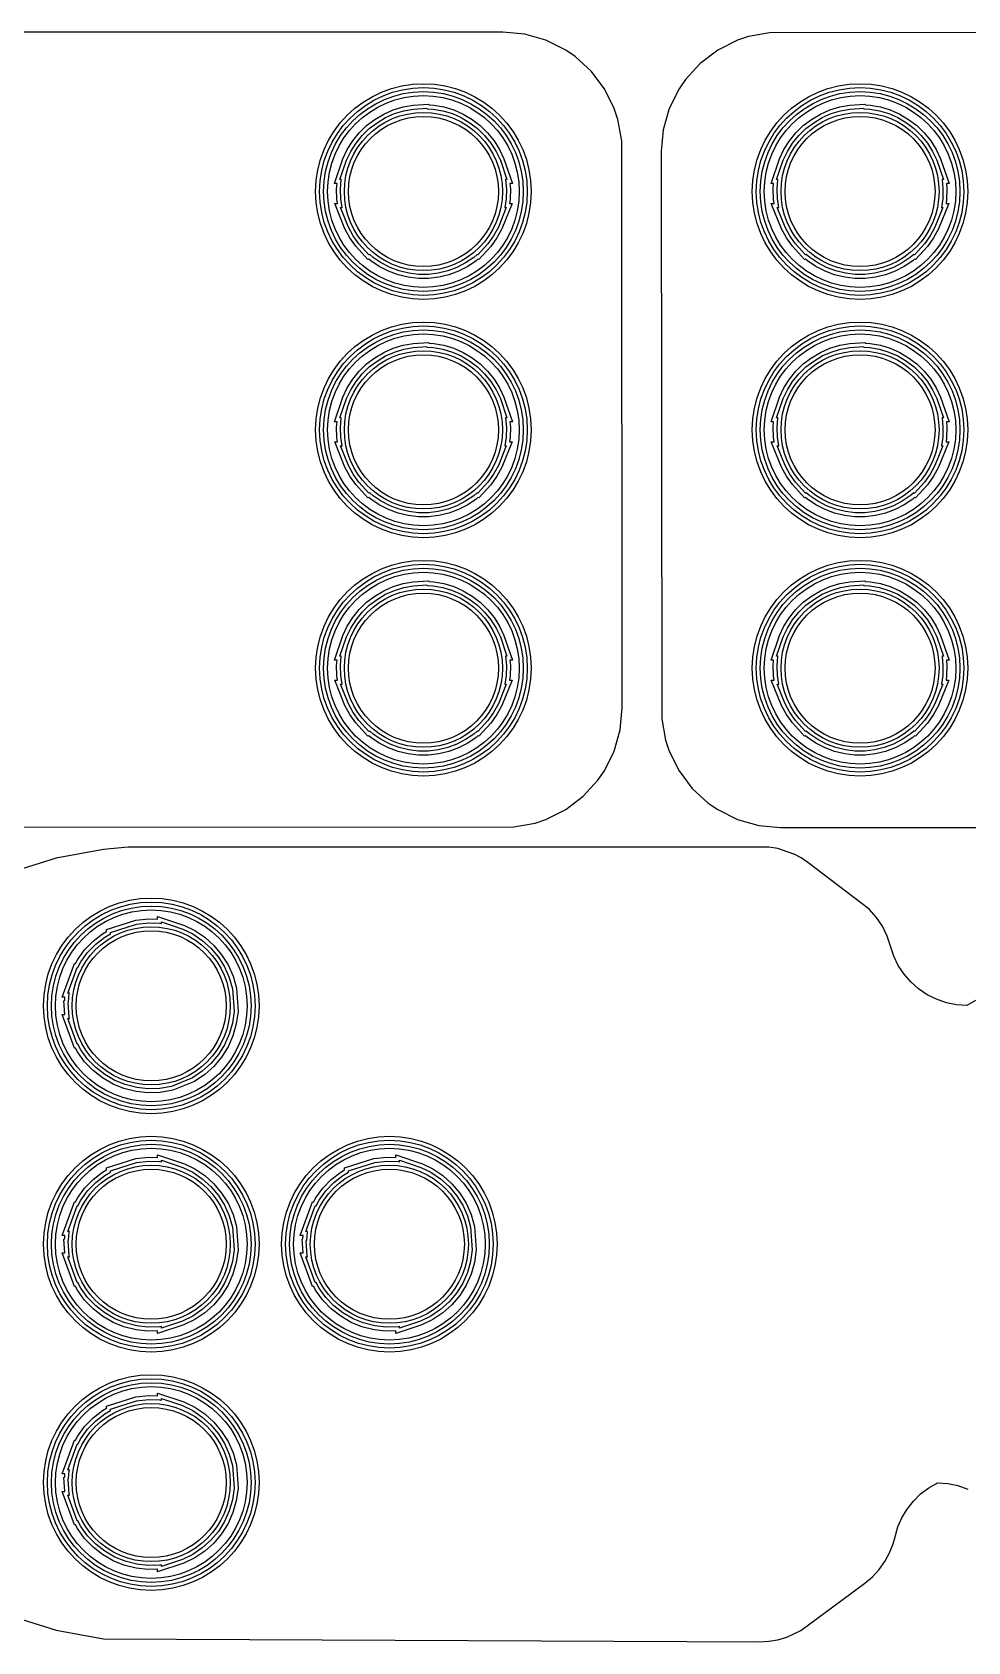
# Model space of a CAD drawing. Header units: millimetres. Extents: x -214 to 214, y -114 to 114.
# Drawn here: x 20.71 to 44.29, y 51.99 to 92.51 of the extents above; entities that cross this region are included whole.
import ezdxf

# ---------------------------------------------------------------- set-up
doc = ezdxf.new("R2010")
doc.units = ezdxf.units.MM
doc.layers.add('1', color=7, linetype='CONTINUOUS')

msp = doc.modelspace()

# ---------------------------------------------------------------- linework, layer by layer
at = {"layer": '1', "color": 0}
for p, q in [((32.573, 92.51), (-27.704, 92.497)), ((33.126, 92.458), (32.573, 92.51)), ((33.66, 92.306), (33.126, 92.458)), ((38.76, 92.398), (38.486, 92.306)), ((39.295, 92.497), (38.76, 92.398)), ((99.573, 92.51), (39.295, 92.497)), ((34.157, 92.058), (33.66, 92.306)), ((34.395, 91.896), (34.157, 92.058)), ((37.988, 92.059), (37.545, 91.725)), ((38.486, 92.306), (37.988, 92.059)), ((34.798, 91.527), (34.395, 91.896)), ((37.545, 91.725), (37.176, 91.322)), ((35.132, 91.084), (34.798, 91.527)), ((37.176, 91.322), (37.014, 91.084)), ((35.379, 90.586), (35.132, 91.084)), ((37.014, 91.084), (36.766, 90.587)), ((35.471, 90.312), (35.379, 90.586)), ((36.766, 90.587), (36.614, 90.053)), ((35.57, 89.777), (35.471, 90.312)), ((36.614, 90.053), (36.563, 89.514)), ((35.583, 75.499), (35.57, 89.777)), ((36.563, 89.514), (36.562, 89.513)), ((36.562, 89.513), (36.575, 75.222)), ((35.531, 74.946), (35.583, 75.499)), ((36.575, 75.222), (36.674, 74.687)), ((35.379, 74.412), (35.531, 74.946)), ((36.674, 74.687), (36.766, 74.413)), ((35.131, 73.915), (35.379, 74.412)), ((36.766, 74.413), (37.013, 73.915)), ((34.969, 73.677), (35.131, 73.915)), ((37.013, 73.915), (37.347, 73.472)), ((34.6, 73.274), (34.969, 73.677)), ((37.347, 73.472), (37.75, 73.103)), ((33.659, 72.693), (34.157, 72.94)), ((34.157, 72.94), (34.6, 73.274)), ((37.75, 73.103), (37.988, 72.941)), ((37.988, 72.941), (38.485, 72.693)), ((32.85, 72.502), (33.385, 72.601)), ((33.385, 72.601), (33.659, 72.693)), ((38.485, 72.693), (39.019, 72.541)), ((39.019, 72.541), (39.572, 72.49)), ((-27.428, 72.49), (32.85, 72.502)), ((39.572, 72.49), (99.85, 72.502)), ((22.509, 71.936), (21.32, 71.718)), ((23.133, 71.992), (22.509, 71.936)), ((39.277, 71.996), (23.133, 71.992)), ((39.501, 71.958), (39.277, 71.996)), ((39.906, 71.818), (39.501, 71.958)), ((39.913, 71.814), (39.906, 71.818)), ((40.085, 71.723), (39.913, 71.814)), ((40.254, 71.61), (40.085, 71.723)), ((21.32, 71.718), (20.166, 71.358)), ((41.802, 70.43), (40.254, 71.61)), ((41.983, 70.227), (41.802, 70.43)), ((42.135, 70.002), (41.983, 70.227)), ((42.254, 69.757), (42.135, 70.002)), ((42.421, 69.252), (42.254, 69.757)), ((42.536, 69.016), (42.421, 69.252)), ((42.68, 68.797), (42.536, 69.016)), ((42.851, 68.6), (42.68, 68.797)), ((43.047, 68.426), (42.851, 68.6)), ((43.265, 68.279), (43.047, 68.426)), ((43.498, 68.163), (43.265, 68.279)), ((43.747, 68.078), (43.498, 68.163)), ((44.004, 68.026), (43.747, 68.078)), ((44.484, 68.135), (44.263, 68.009)), ((44.263, 68.009), (44.004, 68.026)), ((43.303, 55.863), (43.524, 55.989)), ((43.524, 55.989), (43.783, 55.972)), ((43.783, 55.972), (44.04, 55.92)), ((44.04, 55.92), (44.289, 55.835)), ((42.758, 55.332), (42.916, 55.532)), ((42.916, 55.532), (43.099, 55.71)), ((43.099, 55.71), (43.303, 55.863)), ((42.524, 54.881), (42.626, 55.113)), ((42.626, 55.113), (42.758, 55.332)), ((42.438, 54.577), (42.524, 54.881)), ((42.313, 54.226), (42.404, 54.457)), ((42.404, 54.457), (42.422, 54.516)), ((42.422, 54.516), (42.438, 54.576)), ((42.438, 54.576), (42.438, 54.577)), ((42.05, 53.806), (42.194, 54.008)), ((42.194, 54.008), (42.313, 54.226)), ((41.693, 53.463), (41.882, 53.624)), ((41.882, 53.624), (42.05, 53.806)), ((40.079, 52.271), (41.693, 53.463)), ((20.165, 52.64), (21.319, 52.28)), ((21.319, 52.28), (22.509, 52.062)), ((22.509, 52.062), (39.051, 51.989)), ((39.051, 51.989), (39.277, 52.002)), ((39.277, 52.002), (39.501, 52.04)), ((39.501, 52.04), (39.724, 52.106)), ((39.724, 52.106), (40.079, 52.271))]:
    msp.add_line(p, q, dxfattribs=at)
at = {"layer": '1', "color": 1}
for p, q in [((29.348, 90.315), (29.572, 90.448)), ((29.572, 90.448), (29.81, 90.553)), ((29.618, 90.359), (29.844, 90.459)), ((29.81, 90.553), (30.059, 90.628)), ((29.844, 90.459), (30.082, 90.531)), ((30.059, 90.628), (30.314, 90.674)), ((30.082, 90.531), (30.326, 90.575)), ((30.314, 90.674), (30.696, 90.698)), ((30.326, 90.575), (30.657, 90.595)), ((30.657, 90.595), (30.667, 90.584)), ((30.667, 90.584), (30.819, 90.575)), ((30.696, 90.698), (30.713, 90.681)), ((30.713, 90.681), (30.831, 90.674)), ((30.819, 90.575), (31.063, 90.531)), ((30.831, 90.674), (31.086, 90.628)), ((31.063, 90.531), (31.301, 90.459)), ((31.086, 90.628), (31.335, 90.553)), ((31.301, 90.459), (31.527, 90.359)), ((31.335, 90.553), (31.573, 90.448)), ((31.573, 90.448), (31.797, 90.315)), ((40.348, 90.315), (40.572, 90.448)), ((40.572, 90.448), (40.81, 90.553)), ((40.618, 90.359), (40.844, 90.459)), ((40.81, 90.553), (41.059, 90.628)), ((40.844, 90.459), (41.082, 90.531)), ((41.059, 90.628), (41.314, 90.674)), ((41.082, 90.531), (41.326, 90.575)), ((41.314, 90.674), (41.696, 90.698)), ((41.326, 90.575), (41.657, 90.595)), ((41.657, 90.595), (41.667, 90.584)), ((41.667, 90.584), (41.819, 90.575)), ((41.696, 90.698), (41.713, 90.681)), ((41.713, 90.681), (41.831, 90.674)), ((41.819, 90.575), (42.063, 90.531)), ((41.831, 90.674), (42.086, 90.628)), ((42.063, 90.531), (42.301, 90.459)), ((42.086, 90.628), (42.335, 90.553)), ((42.301, 90.459), (42.527, 90.359)), ((42.335, 90.553), (42.573, 90.448)), ((42.573, 90.448), (42.797, 90.315)), ((28.793, 89.776), (28.956, 89.978)), ((28.956, 89.978), (29.142, 90.159)), ((29.03, 89.91), (29.207, 90.083)), ((29.142, 90.159), (29.348, 90.315)), ((29.207, 90.083), (29.404, 90.232)), ((29.404, 90.232), (29.618, 90.359)), ((31.527, 90.359), (31.741, 90.232)), ((31.741, 90.232), (31.938, 90.083)), ((31.797, 90.315), (32.003, 90.159)), ((31.938, 90.083), (32.115, 89.91)), ((32.003, 90.159), (32.189, 89.978)), ((32.189, 89.978), (32.352, 89.776)), ((39.793, 89.776), (39.956, 89.978)), ((39.956, 89.978), (40.142, 90.159)), ((40.03, 89.91), (40.207, 90.083)), ((40.142, 90.159), (40.348, 90.315)), ((40.207, 90.083), (40.404, 90.232)), ((40.404, 90.232), (40.618, 90.359)), ((42.527, 90.359), (42.741, 90.232)), ((42.741, 90.232), (42.938, 90.083)), ((42.797, 90.315), (43.003, 90.159)), ((42.938, 90.083), (43.115, 89.91)), ((43.003, 90.159), (43.189, 89.978)), ((43.189, 89.978), (43.352, 89.776)), ((28.543, 89.323), (28.655, 89.558)), ((28.655, 89.558), (28.793, 89.776)), ((28.743, 89.51), (28.874, 89.718)), ((28.874, 89.718), (29.03, 89.91)), ((32.115, 89.91), (32.271, 89.718)), ((32.271, 89.718), (32.402, 89.51)), ((32.352, 89.776), (32.49, 89.558)), ((32.49, 89.558), (32.602, 89.323)), ((39.543, 89.323), (39.655, 89.558)), ((39.655, 89.558), (39.793, 89.776)), ((39.743, 89.51), (39.874, 89.718)), ((39.874, 89.718), (40.03, 89.91)), ((43.115, 89.91), (43.271, 89.718)), ((43.271, 89.718), (43.402, 89.51)), ((43.352, 89.776), (43.49, 89.558)), ((43.49, 89.558), (43.602, 89.323)), ((28.33, 88.698), (28.543, 89.323)), ((28.47, 88.798), (28.635, 89.286)), ((28.635, 89.286), (28.743, 89.51)), ((32.402, 89.51), (32.51, 89.286)), ((32.51, 89.286), (32.675, 88.798)), ((32.602, 89.323), (32.815, 88.698)), ((39.33, 88.698), (39.543, 89.323)), ((39.47, 88.798), (39.635, 89.286)), ((39.635, 89.286), (39.743, 89.51)), ((43.402, 89.51), (43.51, 89.286)), ((43.51, 89.286), (43.675, 88.798)), ((43.602, 89.323), (43.815, 88.698)), ((28.504, 88.798), (28.47, 88.798)), ((28.483, 88.562), (28.504, 88.798)), ((32.675, 88.798), (32.641, 88.798)), ((32.641, 88.798), (32.662, 88.561)), ((39.504, 88.798), (39.47, 88.798)), ((39.483, 88.562), (39.504, 88.798)), ((43.675, 88.798), (43.641, 88.798)), ((43.641, 88.798), (43.662, 88.561)), ((28.395, 88.698), (28.33, 88.698)), ((28.383, 88.565), (28.395, 88.698)), ((28.391, 88.305), (28.383, 88.565)), ((28.49, 88.314), (28.483, 88.562)), ((32.662, 88.561), (32.655, 88.313)), ((32.815, 88.698), (32.75, 88.698)), ((32.75, 88.698), (32.762, 88.564)), ((32.762, 88.564), (32.754, 88.304)), ((39.395, 88.698), (39.33, 88.698)), ((39.383, 88.565), (39.395, 88.698)), ((39.391, 88.305), (39.383, 88.565)), ((39.49, 88.314), (39.483, 88.562)), ((43.662, 88.561), (43.655, 88.313)), ((43.815, 88.698), (43.75, 88.698)), ((43.75, 88.698), (43.762, 88.564)), ((43.762, 88.564), (43.754, 88.304)), ((28.595, 87.558), (28.337, 88.194)), ((28.337, 88.194), (28.407, 88.194)), ((28.407, 88.194), (28.391, 88.305)), ((28.685, 87.601), (28.485, 88.094)), ((28.485, 88.094), (28.523, 88.094)), ((28.523, 88.094), (28.49, 88.314)), ((32.66, 88.094), (32.46, 87.601)), ((32.808, 88.194), (32.55, 87.558)), ((32.655, 88.313), (32.622, 88.094)), ((32.622, 88.094), (32.66, 88.094)), ((32.754, 88.304), (32.738, 88.194)), ((32.738, 88.194), (32.808, 88.194)), ((39.595, 87.558), (39.337, 88.194)), ((39.337, 88.194), (39.407, 88.194)), ((39.407, 88.194), (39.391, 88.305)), ((39.685, 87.601), (39.485, 88.094)), ((39.485, 88.094), (39.523, 88.094)), ((39.523, 88.094), (39.49, 88.314)), ((43.66, 88.094), (43.46, 87.601)), ((43.808, 88.194), (43.55, 87.558)), ((43.655, 88.313), (43.622, 88.094)), ((43.622, 88.094), (43.66, 88.094)), ((43.754, 88.304), (43.738, 88.194)), ((43.738, 88.194), (43.808, 88.194)), ((28.72, 87.331), (28.595, 87.558)), ((28.804, 87.384), (28.685, 87.601)), ((32.46, 87.601), (32.339, 87.383)), ((32.55, 87.558), (32.424, 87.33)), ((39.72, 87.331), (39.595, 87.558)), ((39.804, 87.384), (39.685, 87.601)), ((43.46, 87.601), (43.339, 87.383)), ((43.55, 87.558), (43.424, 87.33)), ((28.87, 87.12), (28.72, 87.331)), ((28.948, 87.183), (28.804, 87.384)), ((29.201, 86.907), (28.948, 87.183)), ((32.196, 87.182), (31.944, 86.907)), ((32.339, 87.383), (32.196, 87.182)), ((32.424, 87.33), (32.274, 87.119)), ((39.87, 87.12), (39.72, 87.331)), ((39.948, 87.183), (39.804, 87.384)), ((40.201, 86.907), (39.948, 87.183)), ((43.196, 87.182), (42.944, 86.907)), ((43.339, 87.383), (43.196, 87.182)), ((43.424, 87.33), (43.274, 87.119)), ((29.173, 86.789), (28.87, 87.12)), ((29.198, 86.799), (29.173, 86.789)), ((29.245, 86.758), (29.198, 86.799)), ((29.218, 86.914), (29.201, 86.907)), ((29.306, 86.838), (29.218, 86.914)), ((29.458, 86.614), (29.245, 86.758)), ((29.509, 86.7), (29.306, 86.838)), ((31.839, 86.838), (31.636, 86.7)), ((31.9, 86.758), (31.687, 86.614)), ((31.927, 86.914), (31.839, 86.838)), ((31.947, 86.799), (31.9, 86.758)), ((31.944, 86.907), (31.927, 86.914)), ((31.972, 86.789), (31.947, 86.799)), ((32.274, 87.119), (31.972, 86.789)), ((40.173, 86.789), (39.87, 87.12)), ((40.198, 86.799), (40.173, 86.789)), ((40.245, 86.758), (40.198, 86.799)), ((40.218, 86.914), (40.201, 86.907)), ((40.306, 86.838), (40.218, 86.914)), ((40.458, 86.614), (40.245, 86.758)), ((40.509, 86.7), (40.306, 86.838)), ((42.839, 86.838), (42.636, 86.7)), ((42.9, 86.758), (42.687, 86.614)), ((42.927, 86.914), (42.839, 86.838)), ((42.947, 86.799), (42.9, 86.758)), ((42.944, 86.907), (42.927, 86.914)), ((42.972, 86.789), (42.947, 86.799)), ((43.274, 87.119), (42.972, 86.789)), ((29.691, 86.495), (29.458, 86.614)), ((29.731, 86.587), (29.509, 86.7)), ((29.932, 86.405), (29.691, 86.495)), ((29.961, 86.501), (29.731, 86.587)), ((30.185, 86.343), (29.932, 86.405)), ((30.203, 86.442), (29.961, 86.501)), ((30.444, 86.313), (30.185, 86.343)), ((30.449, 86.413), (30.203, 86.442)), ((30.701, 86.313), (30.444, 86.313)), ((30.696, 86.413), (30.449, 86.413)), ((30.942, 86.442), (30.696, 86.413)), ((30.96, 86.343), (30.701, 86.313)), ((31.184, 86.501), (30.942, 86.442)), ((31.213, 86.405), (30.96, 86.343)), ((31.414, 86.587), (31.184, 86.501)), ((31.454, 86.495), (31.213, 86.405)), ((31.636, 86.7), (31.414, 86.587)), ((31.687, 86.614), (31.454, 86.495)), ((40.691, 86.495), (40.458, 86.614)), ((40.731, 86.587), (40.509, 86.7)), ((40.932, 86.405), (40.691, 86.495)), ((40.961, 86.501), (40.731, 86.587)), ((41.185, 86.343), (40.932, 86.405)), ((41.203, 86.442), (40.961, 86.501)), ((41.444, 86.313), (41.185, 86.343)), ((41.449, 86.413), (41.203, 86.442)), ((41.701, 86.313), (41.444, 86.313)), ((41.696, 86.413), (41.449, 86.413)), ((41.942, 86.442), (41.696, 86.413)), ((41.96, 86.343), (41.701, 86.313)), ((42.184, 86.501), (41.942, 86.442)), ((42.213, 86.405), (41.96, 86.343)), ((42.414, 86.587), (42.184, 86.501)), ((42.454, 86.495), (42.213, 86.405)), ((42.636, 86.7), (42.414, 86.587)), ((42.687, 86.614), (42.454, 86.495)), ((30.314, 84.674), (30.696, 84.698)), ((30.696, 84.698), (30.713, 84.681)), ((41.314, 84.674), (41.697, 84.698)), ((41.697, 84.698), (41.714, 84.681)), ((29.142, 84.159), (29.348, 84.315)), ((29.348, 84.315), (29.572, 84.448)), ((29.404, 84.232), (29.618, 84.359)), ((29.572, 84.448), (29.81, 84.553)), ((29.618, 84.359), (29.844, 84.459)), ((29.81, 84.553), (30.059, 84.628)), ((29.844, 84.459), (30.082, 84.531)), ((30.059, 84.628), (30.314, 84.674)), ((30.082, 84.531), (30.326, 84.575)), ((30.326, 84.575), (30.657, 84.595)), ((30.657, 84.595), (30.667, 84.584)), ((30.667, 84.584), (30.819, 84.575)), ((30.713, 84.681), (30.831, 84.674)), ((30.819, 84.575), (31.063, 84.531)), ((30.831, 84.674), (31.086, 84.628)), ((31.063, 84.531), (31.301, 84.459)), ((31.086, 84.628), (31.335, 84.553)), ((31.301, 84.459), (31.527, 84.359)), ((31.335, 84.553), (31.573, 84.448)), ((31.527, 84.359), (31.741, 84.232)), ((31.573, 84.448), (31.797, 84.315)), ((31.797, 84.315), (32.003, 84.159)), ((40.142, 84.159), (40.348, 84.315)), ((40.348, 84.315), (40.572, 84.448)), ((40.404, 84.232), (40.618, 84.359)), ((40.572, 84.448), (40.81, 84.553)), ((40.618, 84.359), (40.844, 84.459)), ((40.81, 84.553), (41.059, 84.628)), ((40.844, 84.459), (41.082, 84.531)), ((41.059, 84.628), (41.314, 84.674)), ((41.082, 84.531), (41.326, 84.575)), ((41.326, 84.575), (41.658, 84.595)), ((41.658, 84.595), (41.669, 84.584)), ((41.669, 84.584), (41.819, 84.575)), ((41.714, 84.681), (41.831, 84.674)), ((41.819, 84.575), (42.063, 84.531)), ((41.831, 84.674), (42.086, 84.628)), ((42.063, 84.531), (42.301, 84.459)), ((42.086, 84.628), (42.335, 84.553)), ((42.301, 84.459), (42.527, 84.359)), ((42.335, 84.553), (42.573, 84.448)), ((42.527, 84.359), (42.741, 84.232)), ((42.573, 84.448), (42.797, 84.315)), ((42.797, 84.315), (43.003, 84.159)), ((28.793, 83.776), (28.956, 83.978)), ((28.874, 83.718), (29.03, 83.91)), ((28.956, 83.978), (29.142, 84.159)), ((29.03, 83.91), (29.207, 84.083)), ((29.207, 84.083), (29.404, 84.232)), ((31.741, 84.232), (31.938, 84.083)), ((31.938, 84.083), (32.115, 83.91)), ((32.003, 84.159), (32.189, 83.978)), ((32.115, 83.91), (32.271, 83.718)), ((32.189, 83.978), (32.352, 83.776)), ((39.793, 83.776), (39.956, 83.978)), ((39.874, 83.718), (40.03, 83.91)), ((39.956, 83.978), (40.142, 84.159)), ((40.03, 83.91), (40.207, 84.083)), ((40.207, 84.083), (40.404, 84.232)), ((42.741, 84.232), (42.938, 84.083)), ((42.938, 84.083), (43.115, 83.91)), ((43.003, 84.159), (43.189, 83.978)), ((43.115, 83.91), (43.271, 83.718)), ((43.189, 83.978), (43.352, 83.776)), ((28.543, 83.323), (28.655, 83.558)), ((28.635, 83.286), (28.743, 83.51)), ((28.655, 83.558), (28.793, 83.776)), ((28.743, 83.51), (28.874, 83.718)), ((32.271, 83.718), (32.402, 83.51)), ((32.352, 83.776), (32.49, 83.558)), ((32.402, 83.51), (32.51, 83.286)), ((32.49, 83.558), (32.602, 83.323)), ((39.543, 83.323), (39.655, 83.558)), ((39.635, 83.286), (39.743, 83.51)), ((39.655, 83.558), (39.793, 83.776)), ((39.743, 83.51), (39.874, 83.718)), ((43.271, 83.718), (43.402, 83.51)), ((43.352, 83.776), (43.49, 83.558)), ((43.402, 83.51), (43.51, 83.286)), ((43.49, 83.558), (43.602, 83.323)), ((28.33, 82.698), (28.543, 83.323)), ((28.47, 82.798), (28.635, 83.286)), ((32.51, 83.286), (32.675, 82.798)), ((32.602, 83.323), (32.815, 82.698)), ((39.33, 82.698), (39.543, 83.323)), ((39.47, 82.798), (39.635, 83.286)), ((43.51, 83.286), (43.675, 82.798)), ((43.602, 83.323), (43.815, 82.698)), ((28.395, 82.698), (28.33, 82.698)), ((28.383, 82.565), (28.395, 82.698)), ((28.504, 82.798), (28.47, 82.798)), ((28.483, 82.562), (28.504, 82.798)), ((32.675, 82.798), (32.641, 82.798)), ((32.641, 82.798), (32.662, 82.561)), ((32.815, 82.698), (32.75, 82.698)), ((32.75, 82.698), (32.762, 82.564)), ((39.395, 82.698), (39.33, 82.698)), ((39.383, 82.565), (39.395, 82.698)), ((39.504, 82.798), (39.47, 82.798)), ((39.483, 82.562), (39.504, 82.798)), ((43.675, 82.798), (43.641, 82.798)), ((43.641, 82.798), (43.662, 82.561)), ((43.815, 82.698), (43.75, 82.698)), ((43.75, 82.698), (43.762, 82.564)), ((28.391, 82.305), (28.383, 82.565)), ((28.407, 82.194), (28.391, 82.305)), ((28.49, 82.314), (28.483, 82.562)), ((28.523, 82.094), (28.49, 82.314)), ((32.655, 82.313), (32.622, 82.094)), ((32.662, 82.561), (32.655, 82.313)), ((32.754, 82.304), (32.738, 82.194)), ((32.762, 82.564), (32.754, 82.304)), ((39.391, 82.305), (39.383, 82.565)), ((39.407, 82.194), (39.391, 82.305)), ((39.49, 82.314), (39.483, 82.562)), ((39.523, 82.094), (39.49, 82.314)), ((43.655, 82.313), (43.622, 82.094)), ((43.662, 82.561), (43.655, 82.313)), ((43.754, 82.304), (43.738, 82.194)), ((43.762, 82.564), (43.754, 82.304)), ((28.595, 81.558), (28.337, 82.194)), ((28.337, 82.194), (28.407, 82.194)), ((28.685, 81.601), (28.485, 82.094)), ((28.485, 82.094), (28.523, 82.094)), ((32.66, 82.094), (32.46, 81.601)), ((32.808, 82.194), (32.55, 81.558)), ((32.622, 82.094), (32.66, 82.094)), ((32.738, 82.194), (32.808, 82.194)), ((39.595, 81.558), (39.337, 82.194)), ((39.337, 82.194), (39.407, 82.194)), ((39.685, 81.601), (39.485, 82.094)), ((39.485, 82.094), (39.523, 82.094)), ((43.66, 82.094), (43.46, 81.601)), ((43.808, 82.194), (43.55, 81.558)), ((43.622, 82.094), (43.66, 82.094)), ((43.738, 82.194), (43.808, 82.194)), ((28.72, 81.331), (28.595, 81.558)), ((28.804, 81.384), (28.685, 81.601)), ((32.46, 81.601), (32.339, 81.383)), ((32.55, 81.558), (32.424, 81.33)), ((39.72, 81.331), (39.595, 81.558)), ((39.804, 81.384), (39.685, 81.601)), ((43.46, 81.601), (43.339, 81.383)), ((43.55, 81.558), (43.424, 81.33)), ((28.87, 81.12), (28.72, 81.331)), ((28.948, 81.183), (28.804, 81.384)), ((29.173, 80.789), (28.87, 81.12)), ((29.201, 80.907), (28.948, 81.183)), ((32.196, 81.182), (31.944, 80.907)), ((32.274, 81.119), (31.972, 80.789)), ((32.339, 81.383), (32.196, 81.182)), ((32.424, 81.33), (32.274, 81.119)), ((39.87, 81.12), (39.72, 81.331)), ((39.948, 81.183), (39.804, 81.384)), ((40.173, 80.789), (39.87, 81.12)), ((40.201, 80.907), (39.948, 81.183)), ((43.196, 81.182), (42.944, 80.907)), ((43.274, 81.119), (42.972, 80.789)), ((43.339, 81.383), (43.196, 81.182)), ((43.424, 81.33), (43.274, 81.119)), ((29.198, 80.799), (29.173, 80.789)), ((29.245, 80.758), (29.198, 80.799)), ((29.218, 80.914), (29.201, 80.907)), ((29.306, 80.838), (29.218, 80.914)), ((29.458, 80.614), (29.245, 80.758)), ((29.509, 80.7), (29.306, 80.838)), ((29.731, 80.587), (29.509, 80.7)), ((31.636, 80.7), (31.414, 80.587)), ((31.839, 80.838), (31.636, 80.7)), ((31.9, 80.758), (31.687, 80.614)), ((31.927, 80.914), (31.839, 80.838)), ((31.947, 80.799), (31.9, 80.758)), ((31.944, 80.907), (31.927, 80.914)), ((31.972, 80.789), (31.947, 80.799)), ((40.198, 80.799), (40.173, 80.789)), ((40.245, 80.758), (40.198, 80.799)), ((40.218, 80.914), (40.201, 80.907)), ((40.306, 80.838), (40.218, 80.914)), ((40.458, 80.614), (40.245, 80.758)), ((40.509, 80.7), (40.306, 80.838)), ((40.731, 80.587), (40.509, 80.7)), ((42.636, 80.7), (42.414, 80.587)), ((42.839, 80.838), (42.636, 80.7)), ((42.9, 80.758), (42.687, 80.614)), ((42.927, 80.914), (42.839, 80.838)), ((42.947, 80.799), (42.9, 80.758)), ((42.944, 80.907), (42.927, 80.914)), ((42.972, 80.789), (42.947, 80.799)), ((29.691, 80.495), (29.458, 80.614)), ((29.932, 80.405), (29.691, 80.495)), ((29.961, 80.501), (29.731, 80.587)), ((30.185, 80.343), (29.932, 80.405)), ((30.203, 80.442), (29.961, 80.501)), ((30.444, 80.313), (30.185, 80.343)), ((30.449, 80.413), (30.203, 80.442)), ((30.701, 80.313), (30.444, 80.313)), ((30.696, 80.413), (30.449, 80.413)), ((30.942, 80.442), (30.696, 80.413)), ((30.96, 80.343), (30.701, 80.313)), ((31.184, 80.501), (30.942, 80.442)), ((31.213, 80.405), (30.96, 80.343)), ((31.414, 80.587), (31.184, 80.501)), ((31.454, 80.495), (31.213, 80.405)), ((31.687, 80.614), (31.454, 80.495)), ((40.691, 80.495), (40.458, 80.614)), ((40.932, 80.405), (40.691, 80.495)), ((40.961, 80.501), (40.731, 80.587)), ((41.185, 80.343), (40.932, 80.405)), ((41.203, 80.442), (40.961, 80.501)), ((41.444, 80.313), (41.185, 80.343)), ((41.449, 80.413), (41.203, 80.442)), ((41.701, 80.313), (41.444, 80.313)), ((41.696, 80.413), (41.449, 80.413)), ((41.942, 80.442), (41.696, 80.413)), ((41.96, 80.343), (41.701, 80.313)), ((42.184, 80.501), (41.942, 80.442)), ((42.213, 80.405), (41.96, 80.343)), ((42.414, 80.587), (42.184, 80.501)), ((42.454, 80.495), (42.213, 80.405)), ((42.687, 80.614), (42.454, 80.495)), ((29.81, 78.553), (30.059, 78.628)), ((30.059, 78.628), (30.314, 78.674)), ((30.314, 78.674), (30.696, 78.698)), ((30.696, 78.698), (30.713, 78.681)), ((30.713, 78.681), (30.831, 78.674)), ((30.831, 78.674), (31.086, 78.628)), ((31.086, 78.628), (31.335, 78.553)), ((40.81, 78.553), (41.059, 78.628)), ((41.059, 78.628), (41.314, 78.674)), ((41.314, 78.674), (41.697, 78.698)), ((41.697, 78.698), (41.714, 78.681)), ((41.714, 78.681), (41.831, 78.674)), ((41.831, 78.674), (42.086, 78.628)), ((42.086, 78.628), (42.335, 78.553)), ((29.142, 78.159), (29.348, 78.315)), ((29.207, 78.083), (29.404, 78.232)), ((29.348, 78.315), (29.572, 78.448)), ((29.404, 78.232), (29.618, 78.359)), ((29.572, 78.448), (29.81, 78.553)), ((29.618, 78.359), (29.844, 78.459)), ((29.844, 78.459), (30.082, 78.531)), ((30.082, 78.531), (30.326, 78.575)), ((30.326, 78.575), (30.657, 78.595)), ((30.657, 78.595), (30.667, 78.584)), ((30.667, 78.584), (30.819, 78.575)), ((30.819, 78.575), (31.063, 78.531)), ((31.063, 78.531), (31.301, 78.459)), ((31.301, 78.459), (31.527, 78.359)), ((31.335, 78.553), (31.573, 78.448)), ((31.527, 78.359), (31.741, 78.232)), ((31.573, 78.448), (31.797, 78.315)), ((31.741, 78.232), (31.938, 78.083)), ((31.797, 78.315), (32.003, 78.159)), ((40.142, 78.159), (40.348, 78.315)), ((40.207, 78.083), (40.404, 78.232)), ((40.348, 78.315), (40.572, 78.448)), ((40.404, 78.232), (40.618, 78.359)), ((40.572, 78.448), (40.81, 78.553)), ((40.618, 78.359), (40.844, 78.459)), ((40.844, 78.459), (41.082, 78.531)), ((41.082, 78.531), (41.326, 78.575)), ((41.326, 78.575), (41.658, 78.595)), ((41.658, 78.595), (41.669, 78.584)), ((41.669, 78.584), (41.819, 78.575)), ((41.819, 78.575), (42.063, 78.531)), ((42.063, 78.531), (42.301, 78.459)), ((42.301, 78.459), (42.527, 78.359)), ((42.335, 78.553), (42.573, 78.448)), ((42.527, 78.359), (42.741, 78.232)), ((42.573, 78.448), (42.797, 78.315)), ((42.741, 78.232), (42.938, 78.083)), ((42.797, 78.315), (43.003, 78.159)), ((28.793, 77.776), (28.956, 77.978)), ((28.874, 77.718), (29.03, 77.91)), ((28.956, 77.978), (29.142, 78.159)), ((29.03, 77.91), (29.207, 78.083)), ((31.938, 78.083), (32.115, 77.91)), ((32.003, 78.159), (32.189, 77.978)), ((32.115, 77.91), (32.271, 77.718)), ((32.189, 77.978), (32.352, 77.776)), ((39.793, 77.776), (39.956, 77.978)), ((39.874, 77.718), (40.03, 77.91)), ((39.956, 77.978), (40.142, 78.159)), ((40.03, 77.91), (40.207, 78.083)), ((42.938, 78.083), (43.115, 77.91)), ((43.003, 78.159), (43.189, 77.978)), ((43.115, 77.91), (43.271, 77.718)), ((43.189, 77.978), (43.352, 77.776)), ((28.543, 77.323), (28.655, 77.558)), ((28.635, 77.286), (28.743, 77.51)), ((28.655, 77.558), (28.793, 77.776)), ((28.743, 77.51), (28.874, 77.718)), ((32.271, 77.718), (32.402, 77.51)), ((32.352, 77.776), (32.49, 77.558)), ((32.402, 77.51), (32.51, 77.286)), ((32.49, 77.558), (32.602, 77.323)), ((39.543, 77.323), (39.655, 77.558)), ((39.635, 77.286), (39.743, 77.51)), ((39.655, 77.558), (39.793, 77.776)), ((39.743, 77.51), (39.874, 77.718)), ((43.271, 77.718), (43.402, 77.51)), ((43.352, 77.776), (43.49, 77.558)), ((43.402, 77.51), (43.51, 77.286)), ((43.49, 77.558), (43.602, 77.323)), ((28.33, 76.698), (28.543, 77.323)), ((28.47, 76.798), (28.635, 77.286)), ((32.51, 77.286), (32.675, 76.798)), ((32.602, 77.323), (32.815, 76.698)), ((39.33, 76.698), (39.543, 77.323)), ((39.47, 76.798), (39.635, 77.286)), ((43.51, 77.286), (43.675, 76.798)), ((43.602, 77.323), (43.815, 76.698)), ((28.395, 76.698), (28.33, 76.698)), ((28.383, 76.565), (28.395, 76.698)), ((28.504, 76.798), (28.47, 76.798)), ((28.483, 76.562), (28.504, 76.798)), ((32.675, 76.798), (32.641, 76.798)), ((32.641, 76.798), (32.662, 76.561)), ((32.815, 76.698), (32.75, 76.698)), ((32.75, 76.698), (32.762, 76.564)), ((39.395, 76.698), (39.33, 76.698)), ((39.383, 76.565), (39.395, 76.698)), ((39.504, 76.798), (39.47, 76.798)), ((39.483, 76.562), (39.504, 76.798)), ((43.675, 76.798), (43.641, 76.798)), ((43.641, 76.798), (43.662, 76.561)), ((43.815, 76.698), (43.75, 76.698)), ((43.75, 76.698), (43.762, 76.564)), ((28.595, 75.558), (28.337, 76.194)), ((28.337, 76.194), (28.407, 76.194)), ((28.391, 76.305), (28.383, 76.565)), ((28.407, 76.194), (28.391, 76.305)), ((28.49, 76.314), (28.483, 76.562)), ((28.523, 76.094), (28.49, 76.314)), ((32.808, 76.194), (32.55, 75.558)), ((32.655, 76.313), (32.622, 76.094)), ((32.662, 76.561), (32.655, 76.313)), ((32.754, 76.304), (32.738, 76.194)), ((32.738, 76.194), (32.808, 76.194)), ((32.762, 76.564), (32.754, 76.304)), ((39.595, 75.558), (39.337, 76.194)), ((39.337, 76.194), (39.407, 76.194)), ((39.391, 76.305), (39.383, 76.565)), ((39.407, 76.194), (39.391, 76.305)), ((39.49, 76.314), (39.483, 76.562)), ((39.523, 76.094), (39.49, 76.314)), ((43.808, 76.194), (43.55, 75.558)), ((43.655, 76.313), (43.622, 76.094)), ((43.662, 76.561), (43.655, 76.313)), ((43.754, 76.304), (43.738, 76.194)), ((43.738, 76.194), (43.808, 76.194)), ((43.762, 76.564), (43.754, 76.304)), ((28.685, 75.601), (28.485, 76.094)), ((28.485, 76.094), (28.523, 76.094)), ((32.66, 76.094), (32.46, 75.601)), ((32.622, 76.094), (32.66, 76.094)), ((39.685, 75.601), (39.485, 76.094)), ((39.485, 76.094), (39.523, 76.094)), ((43.66, 76.094), (43.46, 75.601)), ((43.622, 76.094), (43.66, 76.094)), ((28.72, 75.331), (28.595, 75.558)), ((28.804, 75.384), (28.685, 75.601)), ((28.948, 75.183), (28.804, 75.384)), ((32.339, 75.383), (32.196, 75.182)), ((32.46, 75.601), (32.339, 75.383)), ((32.55, 75.558), (32.424, 75.33)), ((39.72, 75.331), (39.595, 75.558)), ((39.804, 75.384), (39.685, 75.601)), ((39.948, 75.183), (39.804, 75.384)), ((43.339, 75.383), (43.196, 75.182)), ((43.46, 75.601), (43.339, 75.383)), ((43.55, 75.558), (43.424, 75.33)), ((28.87, 75.12), (28.72, 75.331)), ((29.173, 74.789), (28.87, 75.12)), ((29.201, 74.907), (28.948, 75.183)), ((32.196, 75.182), (31.944, 74.907)), ((32.274, 75.119), (31.972, 74.789)), ((32.424, 75.33), (32.274, 75.119)), ((39.87, 75.12), (39.72, 75.331)), ((40.173, 74.789), (39.87, 75.12)), ((40.201, 74.907), (39.948, 75.183)), ((43.196, 75.182), (42.944, 74.907)), ((43.274, 75.119), (42.972, 74.789)), ((43.424, 75.33), (43.274, 75.119)), ((29.198, 74.799), (29.173, 74.789)), ((29.245, 74.758), (29.198, 74.799)), ((29.218, 74.914), (29.201, 74.907)), ((29.306, 74.838), (29.218, 74.914)), ((29.458, 74.614), (29.245, 74.758)), ((29.509, 74.7), (29.306, 74.838)), ((29.691, 74.495), (29.458, 74.614)), ((29.731, 74.587), (29.509, 74.7)), ((29.961, 74.501), (29.731, 74.587)), ((31.414, 74.587), (31.184, 74.501)), ((31.636, 74.7), (31.414, 74.587)), ((31.687, 74.614), (31.454, 74.495)), ((31.839, 74.838), (31.636, 74.7)), ((31.9, 74.758), (31.687, 74.614)), ((31.927, 74.914), (31.839, 74.838)), ((31.947, 74.799), (31.9, 74.758)), ((31.944, 74.907), (31.927, 74.914)), ((31.972, 74.789), (31.947, 74.799)), ((40.198, 74.799), (40.173, 74.789)), ((40.245, 74.758), (40.198, 74.799)), ((40.218, 74.914), (40.201, 74.907)), ((40.306, 74.838), (40.218, 74.914)), ((40.458, 74.614), (40.245, 74.758)), ((40.509, 74.7), (40.306, 74.838)), ((40.691, 74.495), (40.458, 74.614)), ((40.731, 74.587), (40.509, 74.7)), ((40.961, 74.501), (40.731, 74.587)), ((42.414, 74.587), (42.184, 74.501)), ((42.636, 74.7), (42.414, 74.587)), ((42.687, 74.614), (42.454, 74.495)), ((42.839, 74.838), (42.636, 74.7)), ((42.9, 74.758), (42.687, 74.614)), ((42.927, 74.914), (42.839, 74.838)), ((42.947, 74.799), (42.9, 74.758)), ((42.944, 74.907), (42.927, 74.914)), ((42.972, 74.789), (42.947, 74.799)), ((29.932, 74.405), (29.691, 74.495)), ((30.185, 74.343), (29.932, 74.405)), ((30.203, 74.442), (29.961, 74.501)), ((30.444, 74.313), (30.185, 74.343)), ((30.449, 74.413), (30.203, 74.442)), ((30.701, 74.313), (30.444, 74.313)), ((30.696, 74.413), (30.449, 74.413)), ((30.942, 74.442), (30.696, 74.413)), ((30.96, 74.343), (30.701, 74.313)), ((31.184, 74.501), (30.942, 74.442)), ((31.213, 74.405), (30.96, 74.343)), ((31.454, 74.495), (31.213, 74.405)), ((40.932, 74.405), (40.691, 74.495)), ((41.185, 74.343), (40.932, 74.405)), ((41.203, 74.442), (40.961, 74.501)), ((41.444, 74.313), (41.185, 74.343)), ((41.449, 74.413), (41.203, 74.442)), ((41.701, 74.313), (41.444, 74.313)), ((41.696, 74.413), (41.449, 74.413)), ((41.942, 74.442), (41.696, 74.413)), ((41.96, 74.343), (41.701, 74.313)), ((42.184, 74.501), (41.942, 74.442)), ((42.213, 74.405), (41.96, 74.343)), ((42.454, 74.495), (42.213, 74.405)), ((22.587, 69.917), (23.324, 70.155)), ((23.324, 70.155), (23.653, 70.189)), ((23.653, 70.189), (23.873, 70.181)), ((23.873, 70.181), (23.873, 70.25)), ((23.873, 70.25), (24.549, 70.025)), ((23.973, 70.071), (23.973, 70.111)), ((23.973, 70.111), (24.511, 69.932)), ((22.249, 69.627), (22.49, 69.814)), ((22.316, 69.552), (22.546, 69.731)), ((22.49, 69.814), (22.587, 69.87)), ((22.546, 69.731), (22.687, 69.813)), ((22.587, 69.87), (22.587, 69.917)), ((22.687, 69.845), (23.345, 70.057)), ((22.687, 69.813), (22.687, 69.845)), ((23.345, 70.057), (23.657, 70.088)), ((23.657, 70.088), (23.933, 70.078)), ((23.933, 70.078), (23.973, 70.071)), ((24.511, 69.932), (24.762, 69.808)), ((24.549, 70.025), (24.812, 69.895)), ((24.762, 69.808), (25.001, 69.647)), ((24.812, 69.895), (25.063, 69.726)), ((25.063, 69.726), (25.291, 69.521)), ((21.857, 69.159), (22.037, 69.406)), ((21.942, 69.106), (22.113, 69.342)), ((22.037, 69.406), (22.249, 69.627)), ((22.113, 69.342), (22.316, 69.552)), ((25.001, 69.647), (25.219, 69.451)), ((25.219, 69.451), (25.406, 69.228)), ((25.291, 69.521), (25.487, 69.287)), ((21.469, 68.221), (21.778, 69.067)), ((21.612, 68.321), (21.848, 68.967)), ((21.778, 69.067), (21.808, 69.067)), ((21.808, 69.067), (21.857, 69.159)), ((21.848, 68.967), (21.869, 68.967)), ((21.869, 68.967), (21.942, 69.106)), ((25.406, 69.228), (25.561, 68.981)), ((25.487, 69.287), (25.649, 69.029)), ((25.561, 68.981), (25.68, 68.713)), ((25.649, 69.029), (25.775, 68.748)), ((25.68, 68.713), (25.762, 68.427)), ((25.775, 68.748), (25.861, 68.444)), ((21.541, 68.221), (21.469, 68.221)), ((21.516, 68.123), (21.535, 68.142)), ((21.54, 67.777), (21.516, 68.123)), ((21.535, 68.142), (21.541, 68.221)), ((21.652, 68.321), (21.612, 68.321)), ((21.619, 68.085), (21.633, 68.098)), ((21.645, 67.709), (21.619, 68.085)), ((21.633, 68.098), (21.648, 68.303)), ((21.648, 68.303), (21.652, 68.321)), ((25.762, 68.427), (25.802, 67.858)), ((25.861, 68.444), (25.902, 67.854)), ((21.778, 66.931), (21.469, 67.777)), ((21.469, 67.777), (21.54, 67.777)), ((21.848, 67.031), (21.612, 67.677)), ((21.612, 67.677), (21.652, 67.677)), ((21.652, 67.677), (21.645, 67.709)), ((25.802, 67.858), (25.76, 67.563)), ((25.902, 67.854), (25.858, 67.542)), ((25.679, 67.282), (25.561, 67.017)), ((25.76, 67.563), (25.679, 67.282)), ((25.858, 67.542), (25.774, 67.248)), ((21.808, 66.931), (21.778, 66.931)), ((21.857, 66.839), (21.808, 66.931)), ((21.869, 67.031), (21.848, 67.031)), ((21.942, 66.892), (21.869, 67.031)), ((22.113, 66.656), (21.942, 66.892)), ((25.561, 67.017), (25.406, 66.77)), ((25.649, 66.969), (25.487, 66.711)), ((25.774, 67.248), (25.649, 66.969)), ((22.037, 66.592), (21.857, 66.839)), ((22.249, 66.371), (22.037, 66.592)), ((22.316, 66.446), (22.113, 66.656)), ((25.218, 66.546), (25.001, 66.351)), ((25.29, 66.476), (25.063, 66.272)), ((25.406, 66.77), (25.218, 66.546)), ((25.487, 66.711), (25.29, 66.476)), ((22.49, 66.184), (22.249, 66.371)), ((22.546, 66.267), (22.316, 66.446)), ((22.754, 66.03), (22.49, 66.184)), ((22.799, 66.12), (22.546, 66.267)), ((23.055, 66.016), (22.799, 66.12)), ((24.755, 66.185), (24.229, 65.972)), ((24.803, 66.097), (24.256, 65.875)), ((25.001, 66.351), (24.755, 66.185)), ((25.063, 66.272), (24.803, 66.097)), ((23.024, 65.92), (22.754, 66.03)), ((23.334, 65.842), (23.024, 65.92)), ((23.352, 65.941), (23.055, 66.016)), ((23.625, 65.811), (23.334, 65.842)), ((23.629, 65.911), (23.352, 65.941)), ((23.943, 65.82), (23.625, 65.811)), ((23.932, 65.92), (23.629, 65.911)), ((24.229, 65.972), (23.932, 65.92)), ((24.256, 65.875), (23.943, 65.82)), ((22.587, 63.917), (23.324, 64.155)), ((22.687, 63.845), (23.345, 64.057)), ((23.324, 64.155), (23.653, 64.189)), ((23.345, 64.057), (23.657, 64.088)), ((23.653, 64.189), (23.873, 64.181)), ((23.657, 64.088), (23.933, 64.078)), ((23.873, 64.181), (23.873, 64.25)), ((23.873, 64.25), (24.549, 64.025)), ((23.933, 64.078), (23.973, 64.071)), ((23.973, 64.071), (23.973, 64.111)), ((23.973, 64.111), (24.511, 63.932)), ((24.549, 64.025), (24.812, 63.895)), ((28.587, 63.917), (29.324, 64.155)), ((28.687, 63.845), (29.345, 64.057)), ((29.324, 64.155), (29.653, 64.189)), ((29.345, 64.057), (29.657, 64.088)), ((29.653, 64.189), (29.873, 64.181)), ((29.657, 64.088), (29.933, 64.078)), ((29.873, 64.181), (29.873, 64.25)), ((29.873, 64.25), (30.549, 64.025)), ((29.933, 64.078), (29.973, 64.071)), ((29.973, 64.071), (29.973, 64.111)), ((29.973, 64.111), (30.511, 63.932)), ((30.549, 64.025), (30.812, 63.895)), ((22.037, 63.406), (22.249, 63.627)), ((22.249, 63.627), (22.49, 63.814)), ((22.316, 63.552), (22.546, 63.731)), ((22.49, 63.814), (22.587, 63.87)), ((22.546, 63.731), (22.687, 63.813)), ((22.587, 63.87), (22.587, 63.917)), ((22.687, 63.813), (22.687, 63.845)), ((24.511, 63.932), (24.762, 63.808)), ((24.762, 63.808), (25.001, 63.647)), ((24.812, 63.895), (25.063, 63.726)), ((25.001, 63.647), (25.219, 63.451)), ((25.063, 63.726), (25.291, 63.521)), ((28.037, 63.406), (28.249, 63.627)), ((28.249, 63.627), (28.49, 63.814)), ((28.316, 63.552), (28.546, 63.731)), ((28.49, 63.814), (28.587, 63.87)), ((28.546, 63.731), (28.687, 63.813)), ((28.587, 63.87), (28.587, 63.917)), ((28.687, 63.813), (28.687, 63.845)), ((30.511, 63.932), (30.762, 63.808)), ((30.762, 63.808), (31.001, 63.647)), ((30.812, 63.895), (31.063, 63.726)), ((31.001, 63.647), (31.219, 63.451)), ((31.063, 63.726), (31.291, 63.521)), ((21.857, 63.159), (22.037, 63.406)), ((21.942, 63.106), (22.113, 63.342)), ((22.113, 63.342), (22.316, 63.552)), ((25.219, 63.451), (25.406, 63.228)), ((25.291, 63.521), (25.487, 63.287)), ((25.406, 63.228), (25.561, 62.981)), ((25.487, 63.287), (25.649, 63.029)), ((27.857, 63.159), (28.037, 63.406)), ((27.942, 63.106), (28.113, 63.342)), ((28.113, 63.342), (28.316, 63.552)), ((31.219, 63.451), (31.406, 63.228)), ((31.291, 63.521), (31.487, 63.287)), ((31.406, 63.228), (31.561, 62.981)), ((31.487, 63.287), (31.649, 63.029)), ((21.469, 62.221), (21.778, 63.067)), ((21.612, 62.321), (21.848, 62.967)), ((21.778, 63.067), (21.808, 63.067)), ((21.808, 63.067), (21.857, 63.159)), ((21.848, 62.967), (21.869, 62.967)), ((21.869, 62.967), (21.942, 63.106)), ((25.561, 62.981), (25.68, 62.713)), ((25.649, 63.029), (25.775, 62.748)), ((27.469, 62.221), (27.778, 63.067)), ((27.612, 62.321), (27.848, 62.967)), ((27.778, 63.067), (27.808, 63.067)), ((27.808, 63.067), (27.857, 63.159)), ((27.848, 62.967), (27.869, 62.967)), ((27.869, 62.967), (27.942, 63.106)), ((31.561, 62.981), (31.68, 62.713)), ((31.649, 63.029), (31.775, 62.748)), ((25.68, 62.713), (25.762, 62.427)), ((25.762, 62.427), (25.802, 61.858)), ((25.775, 62.748), (25.861, 62.444)), ((25.861, 62.444), (25.902, 61.854)), ((31.68, 62.713), (31.762, 62.427)), ((31.762, 62.427), (31.802, 61.858)), ((31.775, 62.748), (31.861, 62.444)), ((31.861, 62.444), (31.902, 61.854)), ((21.541, 62.221), (21.469, 62.221)), ((21.516, 62.123), (21.535, 62.142)), ((21.54, 61.777), (21.516, 62.123)), ((21.535, 62.142), (21.541, 62.221)), ((21.652, 62.321), (21.612, 62.321)), ((21.619, 62.085), (21.633, 62.098)), ((21.645, 61.709), (21.619, 62.085)), ((21.633, 62.098), (21.648, 62.303)), ((21.648, 62.303), (21.652, 62.321)), ((27.541, 62.221), (27.469, 62.221)), ((27.516, 62.123), (27.535, 62.142)), ((27.54, 61.777), (27.516, 62.123)), ((27.535, 62.142), (27.541, 62.221)), ((27.652, 62.321), (27.612, 62.321)), ((27.619, 62.085), (27.633, 62.098)), ((27.645, 61.709), (27.619, 62.085)), ((27.633, 62.098), (27.648, 62.303)), ((27.648, 62.303), (27.652, 62.321)), ((21.778, 60.931), (21.469, 61.777)), ((21.469, 61.777), (21.54, 61.777)), ((21.848, 61.031), (21.612, 61.677)), ((21.612, 61.677), (21.652, 61.677)), ((21.652, 61.677), (21.645, 61.709)), ((25.802, 61.858), (25.76, 61.563)), ((25.902, 61.854), (25.858, 61.542)), ((27.778, 60.931), (27.469, 61.777)), ((27.469, 61.777), (27.54, 61.777)), ((27.848, 61.031), (27.612, 61.677)), ((27.612, 61.677), (27.652, 61.677)), ((27.652, 61.677), (27.645, 61.709)), ((31.802, 61.858), (31.76, 61.563)), ((31.902, 61.854), (31.858, 61.542)), ((25.679, 61.282), (25.561, 61.017)), ((25.774, 61.248), (25.649, 60.969)), ((25.76, 61.563), (25.679, 61.282)), ((25.858, 61.542), (25.774, 61.248)), ((31.679, 61.282), (31.561, 61.017)), ((31.774, 61.248), (31.649, 60.969)), ((31.76, 61.563), (31.679, 61.282)), ((31.858, 61.542), (31.774, 61.248)), ((21.808, 60.931), (21.778, 60.931)), ((21.857, 60.839), (21.808, 60.931)), ((21.869, 61.031), (21.848, 61.031)), ((22.037, 60.592), (21.857, 60.839)), ((21.942, 60.892), (21.869, 61.031)), ((22.113, 60.656), (21.942, 60.892)), ((25.561, 61.017), (25.406, 60.77)), ((25.649, 60.969), (25.487, 60.711)), ((27.808, 60.931), (27.778, 60.931)), ((27.857, 60.839), (27.808, 60.931)), ((27.869, 61.031), (27.848, 61.031)), ((28.037, 60.592), (27.857, 60.839)), ((27.942, 60.892), (27.869, 61.031)), ((28.113, 60.656), (27.942, 60.892)), ((31.561, 61.017), (31.406, 60.77)), ((31.649, 60.969), (31.487, 60.711)), ((22.249, 60.371), (22.037, 60.592)), ((22.316, 60.446), (22.113, 60.656)), ((22.546, 60.267), (22.316, 60.446)), ((25.218, 60.546), (25.001, 60.351)), ((25.29, 60.476), (25.063, 60.272)), ((25.406, 60.77), (25.218, 60.546)), ((25.487, 60.711), (25.29, 60.476)), ((28.249, 60.371), (28.037, 60.592)), ((28.316, 60.446), (28.113, 60.656)), ((28.546, 60.267), (28.316, 60.446)), ((31.218, 60.546), (31.001, 60.351)), ((31.29, 60.476), (31.063, 60.272)), ((31.406, 60.77), (31.218, 60.546)), ((31.487, 60.711), (31.29, 60.476)), ((22.49, 60.184), (22.249, 60.371)), ((22.754, 60.03), (22.49, 60.184)), ((22.799, 60.12), (22.546, 60.267)), ((23.024, 59.92), (22.754, 60.03)), ((23.055, 60.016), (22.799, 60.12)), ((23.352, 59.941), (23.055, 60.016)), ((24.499, 60.06), (23.973, 59.888)), ((24.761, 60.189), (24.499, 60.06)), ((24.812, 60.103), (24.536, 59.967)), ((25.001, 60.351), (24.761, 60.189)), ((25.063, 60.272), (24.812, 60.103)), ((28.49, 60.184), (28.249, 60.371)), ((28.754, 60.03), (28.49, 60.184)), ((28.799, 60.12), (28.546, 60.267)), ((29.024, 59.92), (28.754, 60.03)), ((29.055, 60.016), (28.799, 60.12)), ((29.352, 59.941), (29.055, 60.016)), ((30.499, 60.06), (29.973, 59.888)), ((30.761, 60.189), (30.499, 60.06)), ((30.812, 60.103), (30.536, 59.967)), ((31.001, 60.351), (30.761, 60.189)), ((31.063, 60.272), (30.812, 60.103)), ((23.334, 59.842), (23.024, 59.92)), ((23.625, 59.811), (23.334, 59.842)), ((23.629, 59.911), (23.352, 59.941)), ((23.873, 59.818), (23.625, 59.811)), ((23.932, 59.92), (23.629, 59.911)), ((24.536, 59.967), (23.873, 59.75)), ((23.873, 59.75), (23.873, 59.818)), ((23.973, 59.927), (23.932, 59.92)), ((23.973, 59.888), (23.973, 59.927)), ((29.334, 59.842), (29.024, 59.92)), ((29.625, 59.811), (29.334, 59.842)), ((29.629, 59.911), (29.352, 59.941)), ((29.873, 59.818), (29.625, 59.811)), ((29.932, 59.92), (29.629, 59.911)), ((30.536, 59.967), (29.873, 59.75)), ((29.873, 59.75), (29.873, 59.818)), ((29.973, 59.927), (29.932, 59.92)), ((29.973, 59.888), (29.973, 59.927)), ((22.587, 57.917), (23.324, 58.155)), ((22.687, 57.845), (23.345, 58.057)), ((23.324, 58.155), (23.653, 58.189)), ((23.345, 58.057), (23.657, 58.088)), ((23.653, 58.189), (23.873, 58.181)), ((23.657, 58.088), (23.933, 58.078)), ((23.873, 58.181), (23.873, 58.248)), ((23.873, 58.248), (24.536, 58.031)), ((23.933, 58.078), (23.973, 58.071)), ((23.973, 58.071), (23.973, 58.11)), ((23.973, 58.11), (24.499, 57.938)), ((24.536, 58.031), (24.812, 57.895)), ((22.037, 57.406), (22.249, 57.627)), ((22.113, 57.342), (22.316, 57.552)), ((22.249, 57.627), (22.49, 57.814)), ((22.316, 57.552), (22.546, 57.731)), ((22.49, 57.814), (22.587, 57.87)), ((22.546, 57.731), (22.687, 57.813)), ((22.587, 57.87), (22.587, 57.917)), ((22.687, 57.813), (22.687, 57.845)), ((24.499, 57.938), (24.761, 57.809)), ((24.761, 57.809), (25.001, 57.647)), ((24.812, 57.895), (25.063, 57.726)), ((25.001, 57.647), (25.219, 57.451)), ((25.063, 57.726), (25.291, 57.521)), ((21.808, 57.067), (21.857, 57.159)), ((21.857, 57.159), (22.037, 57.406)), ((21.942, 57.106), (22.113, 57.342)), ((25.219, 57.451), (25.406, 57.228)), ((25.291, 57.521), (25.487, 57.287)), ((25.406, 57.228), (25.561, 56.981)), ((25.487, 57.287), (25.649, 57.029)), ((21.469, 56.221), (21.778, 57.067)), ((21.612, 56.321), (21.848, 56.967)), ((21.778, 57.067), (21.808, 57.067)), ((21.848, 56.967), (21.869, 56.967)), ((21.869, 56.967), (21.942, 57.106)), ((25.561, 56.981), (25.68, 56.713)), ((25.649, 57.029), (25.775, 56.748)), ((25.775, 56.748), (25.861, 56.444)), ((25.68, 56.713), (25.762, 56.427)), ((25.762, 56.427), (25.802, 55.858)), ((25.861, 56.444), (25.902, 55.854)), ((21.541, 56.221), (21.469, 56.221)), ((21.516, 56.123), (21.535, 56.142)), ((21.54, 55.777), (21.516, 56.123)), ((21.535, 56.142), (21.541, 56.221)), ((21.652, 56.321), (21.612, 56.321)), ((21.619, 56.085), (21.633, 56.098)), ((21.645, 55.709), (21.619, 56.085)), ((21.633, 56.098), (21.648, 56.303)), ((21.648, 56.303), (21.652, 56.321)), ((21.778, 54.931), (21.469, 55.777)), ((21.469, 55.777), (21.54, 55.777)), ((21.848, 55.031), (21.612, 55.677)), ((21.612, 55.677), (21.652, 55.677)), ((21.652, 55.677), (21.645, 55.709)), ((25.76, 55.563), (25.679, 55.282)), ((25.802, 55.858), (25.76, 55.563)), ((25.858, 55.542), (25.774, 55.248)), ((25.902, 55.854), (25.858, 55.542)), ((25.679, 55.282), (25.561, 55.017)), ((25.774, 55.248), (25.649, 54.969)), ((21.808, 54.931), (21.778, 54.931)), ((21.857, 54.839), (21.808, 54.931)), ((21.869, 55.031), (21.848, 55.031)), ((22.037, 54.592), (21.857, 54.839)), ((21.942, 54.892), (21.869, 55.031)), ((22.113, 54.656), (21.942, 54.892)), ((25.406, 54.77), (25.218, 54.546)), ((25.487, 54.711), (25.29, 54.476)), ((25.561, 55.017), (25.406, 54.77)), ((25.649, 54.969), (25.487, 54.711)), ((22.249, 54.371), (22.037, 54.592)), ((22.316, 54.446), (22.113, 54.656)), ((22.49, 54.184), (22.249, 54.371)), ((22.546, 54.267), (22.316, 54.446)), ((25.001, 54.351), (24.761, 54.189)), ((25.218, 54.546), (25.001, 54.351)), ((25.29, 54.476), (25.063, 54.272)), ((22.754, 54.03), (22.49, 54.184)), ((22.799, 54.12), (22.546, 54.267)), ((23.024, 53.92), (22.754, 54.03)), ((23.055, 54.016), (22.799, 54.12)), ((23.334, 53.842), (23.024, 53.92)), ((23.352, 53.941), (23.055, 54.016)), ((23.629, 53.911), (23.352, 53.941)), ((23.932, 53.92), (23.629, 53.911)), ((24.536, 53.967), (23.873, 53.75)), ((23.973, 53.927), (23.932, 53.92)), ((24.499, 54.06), (23.973, 53.888)), ((23.973, 53.888), (23.973, 53.927)), ((24.761, 54.189), (24.499, 54.06)), ((24.812, 54.103), (24.536, 53.967)), ((25.063, 54.272), (24.812, 54.103)), ((23.625, 53.811), (23.334, 53.842)), ((23.873, 53.818), (23.625, 53.811)), ((23.873, 53.75), (23.873, 53.818))]:
    msp.add_line(p, q, dxfattribs=at)
for centre, radius in [((30.572, 88.499), 2.715), ((41.572, 88.499), 2.715), ((30.572, 88.499), 2.615), ((30.572, 88.499), 2.515), ((30.572, 88.499), 2.414), ((41.572, 88.499), 2.615), ((41.572, 88.499), 2.515), ((41.572, 88.499), 2.414), ((30.572, 88.499), 1.991), ((30.572, 88.499), 1.89), ((41.572, 88.499), 1.991), ((41.572, 88.499), 1.89), ((30.572, 82.499), 2.715), ((30.572, 82.499), 2.615), ((41.572, 82.499), 2.715), ((41.572, 82.499), 2.615), ((30.572, 82.499), 2.515), ((30.572, 82.499), 2.414), ((41.572, 82.499), 2.515), ((41.572, 82.499), 2.414), ((30.572, 82.499), 1.991), ((30.572, 82.499), 1.89), ((41.572, 82.499), 1.991), ((41.572, 82.499), 1.89), ((30.572, 76.499), 2.715), ((30.572, 76.499), 2.615), ((41.572, 76.499), 2.715), ((41.572, 76.499), 2.615), ((30.572, 76.499), 2.515), ((30.572, 76.499), 2.414), ((41.572, 76.499), 2.515), ((41.572, 76.499), 2.414), ((30.572, 76.499), 1.991), ((30.572, 76.499), 1.89), ((41.572, 76.499), 1.991), ((41.572, 76.499), 1.89), ((23.715, 67.998), 2.715), ((23.715, 67.998), 2.615), ((23.715, 67.998), 2.514), ((23.715, 67.999), 2.415), ((23.714, 67.999), 1.991), ((23.714, 67.999), 1.89), ((23.715, 61.999), 2.715), ((23.715, 61.999), 2.615), ((23.715, 61.999), 2.514), ((29.715, 61.999), 2.715), ((29.715, 61.999), 2.615), ((29.715, 61.999), 2.514), ((23.715, 61.999), 2.415), ((29.715, 61.999), 2.415), ((23.714, 61.998), 1.991), ((23.714, 61.998), 1.89), ((29.714, 61.998), 1.991), ((29.714, 61.998), 1.89), ((23.715, 55.999), 2.715), ((23.715, 55.998), 2.615), ((23.715, 55.998), 2.514), ((23.715, 55.999), 2.414), ((23.714, 55.998), 1.991), ((23.714, 55.998), 1.89)]:
    msp.add_circle(centre, radius, dxfattribs=at)
at = {"layer": '1', "color": 0}
for centre in [(30.572, 88.499), (41.572, 88.499), (30.572, 82.499), (41.572, 82.499), (30.572, 76.499), (41.572, 76.499), (23.714, 67.999), (23.714, 61.998), (29.714, 61.998), (23.714, 55.998)]:
    msp.add_circle(centre, 1.89, dxfattribs=at)

doc.saveas('drawing.dxf')
